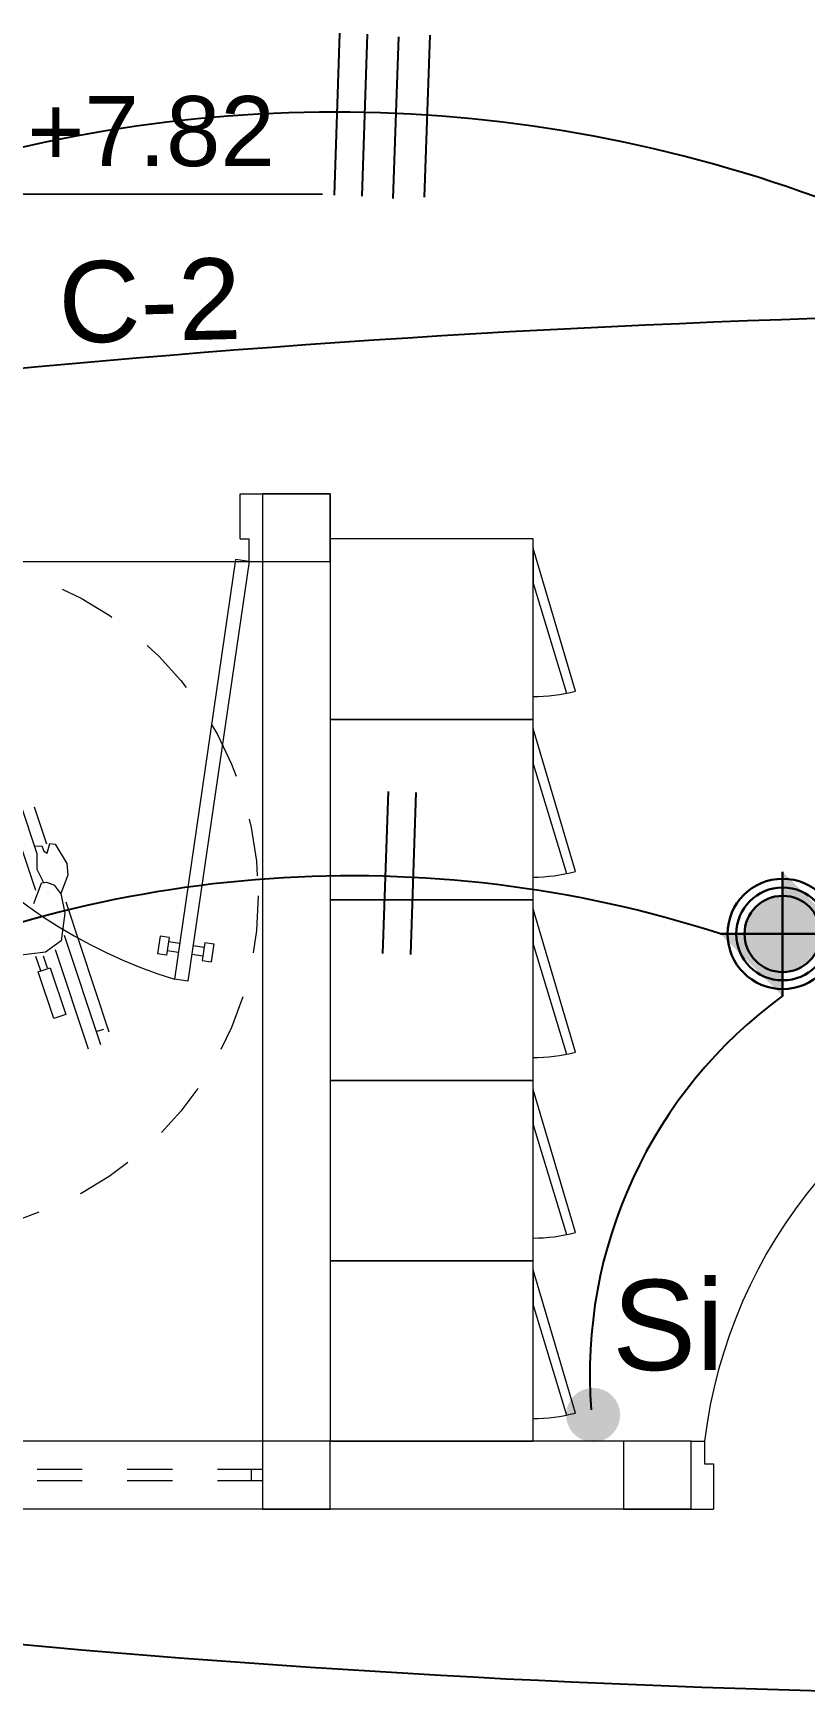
# Model space of a CAD drawing. Header units: metres. Extents: x -17 to 101, y 0 to 79.
# Drawn here: x 22.56 to 24.271, y 22.422 to 26.105 of the extents above; entities that cross this region are included whole.
import ezdxf

# ---------------------------------------------------------------- set-up
doc = ezdxf.new("R2010")
doc.units = ezdxf.units.M
for name, pattern in [('CONTINUA', [0]), ('DASHED2', [0.375, 0.25, -0.125]), ('HIDDEN', [9.525, 6.35, -3.175]), ('HIDDEN2', [0.1875, 0.125, -0.0625])]:
    doc.linetypes.add(name, pattern=pattern)
for name, color, linetype, lineweight in [('ALUMBRADO', 1, 'Continuous', 30), ('Cotas varias El', 253, 'Continuous', 13), ('TOMACORRIENTE', 5, 'HIDDEN2', 30)]:
    doc.layers.add(name, color=color, linetype=linetype, lineweight=lineweight)
doc.styles.add('JOS', font='arial.ttf', dxfattribs={"height": 1})
doc.styles.get("Standard").update_dxf_attribs({"font": 'arial.ttf'})

# ---------------------------------------------------------------- blocks, each defined once
blk = doc.blocks.new('LED PASILLO')
at = {"layer": 'ALUMBRADO'}
h = blk.add_hatch(color=202, dxfattribs=at)
h.dxf.hatch_style = 1
edge = h.paths.add_edge_path()
edge.add_line((0, 0.1376), (0, -0.1376))
edge.add_line((-0.1376, 0), (0.1376, 0))
edge = h.paths.add_edge_path()
edge.add_line((0, 0), (0, 0.0845))
edge.add_arc((0, 0), 0.0845, 90, 180)
edge.add_line((-0.0845, 0), (0, 0))
edge = h.paths.add_edge_path()
edge.add_line((0.0845, 0), (0, 0))
edge.add_line((0, 0), (0, -0.0845))
edge.add_arc((0, 0), 0.0845, 270, 360)
at = {"layer": 'ALUMBRADO', "color": 202}
for points in [[(0, 0.1376), (0, -0.1376)], [(-0.1376, 0), (0.1376, 0)]]:
    blk.add_lwpolyline(points, dxfattribs=at)
for radius in [0.1222, 0.1028, 0.0845]:
    blk.add_circle((0, 0), radius, dxfattribs=at)

msp = doc.modelspace()

# ---------------------------------------------------------------- hatches: boundary and pattern name
at = {"layer": 'ALUMBRADO', "lineweight": 25}
h = msp.add_hatch(color=102, dxfattribs=at)
h.dxf.hatch_style = 1
h.paths.add_polyline_path([(23.7416, 23.0424, -1), (23.8616, 23.0424, -1)])

# ---------------------------------------------------------------- linework, layer by layer
at = {"layer": 'ALUMBRADO', "color": 114, "lineweight": 25}
for points in [[(23.2278, 25.7459), (23.2402, 26.1046)], [(23.2892, 25.7436), (23.3016, 26.1023)], [(23.3583, 25.738), (23.3707, 26.0967)], [(23.4277, 25.7416), (23.4401, 26.1003)], [(23.3356, 24.0653), (23.348, 24.424)], [(23.397, 24.063), (23.4094, 24.4217)]]:
    msp.add_lwpolyline(points, dxfattribs=at)
at = {"layer": 'ALUMBRADO', "lineweight": 25}
for centre, radius, start, end in [((23.2286, 22.8017), 3.1278, 70.0125, 109.9875), ((25.1949, -2.9639, 19896.2784), 28.4502, 77.24148, 96.67714), ((23.2674, 21.5793), 2.6578, 72.102, 115.8134), ((24.8294, 23.1329), 1.0351, 125.9437, 184.3902)]:
    msp.add_arc(centre, radius, start, end, dxfattribs=at)
at = {"layer": 'ALUMBRADO', "linetype": 'CONTINUA', "lineweight": 25}
msp.add_arc((25.0037, 49.8028), 27.3805, 259.32874, 278.77381, dxfattribs=at)
at = {"layer": 'Cotas varias El'}
for p, q in [((23.0186, 24.9839), (23.0186, 25.0839)), ((23.0186, 25.0839), (23.0686, 25.0839)), ((23.0186, 24.9839), (23.0386, 24.9839)), ((23.0386, 24.9339), (23.0386, 24.9839)), ((23.0089, 24.9383), (22.8733, 24.0081)), ((23.0386, 24.9339), (22.903, 24.0038)), ((23.0386, 24.9339), (23.0089, 24.9383)), ((23.0386, 24.9339), (23.0686, 24.9339)), ((22.8418, 24.1036), (22.836, 24.0641)), ((22.8616, 24.1008), (22.8418, 24.1036)), ((22.8616, 24.1008), (22.8558, 24.0612)), ((22.8849, 24.0872), (22.8601, 24.0909)), ((22.9145, 24.0829), (22.9393, 24.0793)), ((22.9407, 24.0892), (22.935, 24.0496)), ((22.9407, 24.0892), (22.9605, 24.0863)), ((22.9605, 24.0863), (22.9547, 24.0467)), ((22.8558, 24.0612), (22.836, 24.0641)), ((22.882, 24.0675), (22.8572, 24.0711)), ((22.9364, 24.0595), (22.9117, 24.0631)), ((22.935, 24.0496), (22.9547, 24.0467)), ((22.903, 24.0038), (22.8733, 24.0081)), ((22.903, 24.0038), (22.8733, 24.0081)), ((22.903, 24.0038), (22.8733, 24.0081)), ((24.0186, 22.9839), (24.0486, 22.9839)), ((24.0486, 22.9839), (24.0486, 22.9339)), ((24.0486, 22.9339), (24.0686, 22.9339)), ((24.0686, 22.9339), (24.0686, 22.8339)), ((24.0186, 22.8339), (24.0686, 22.8339)), ((24.0486, 22.8339), (24.0686, 22.8339))]:
    msp.add_line(p, q, dxfattribs=at)
at = {"layer": 'Cotas varias El', "ltscale": 0.05}
for p, q in [((23.0686, 25.0839), (23.0686, 22.8339)), ((23.0686, 25.0839), (23.2186, 25.0839)), ((23.2186, 25.0839), (23.2186, 22.9839))]:
    msp.add_line(p, q, dxfattribs=at)
at = {"layer": 'Cotas varias El', "linetype": 'HIDDEN', "ltscale": 1.5}
for p, q in [((22.5044, 24.3882), (22.5651, 24.2053)), ((22.5691, 24.2859), (22.5321, 24.3974)), ((22.5621, 24.39), (22.5893, 24.308)), ((22.5638, 24.3026), (22.5795, 24.3038)), ((22.5795, 24.3038), (22.5833, 24.2915)), ((22.591, 24.2872), (22.5972, 24.3085)), ((22.5972, 24.3085), (22.609, 24.307)), ((22.609, 24.307), (22.6348, 24.2642)), ((22.5688, 24.2511), (22.5691, 24.2871)), ((22.5833, 24.2915), (22.591, 24.2872)), ((22.5834, 24.2219), (22.5688, 24.2511)), ((22.6366, 24.2386), (22.621, 24.1979)), ((22.6348, 24.2642), (22.6366, 24.2386)), ((22.5612, 24.1755), (22.5785, 24.2209)), ((22.5905, 24.2225), (22.5785, 24.2209)), ((22.6079, 24.2155), (22.5905, 24.2225)), ((22.621, 24.1979), (22.6079, 24.2155)), ((22.621, 24.1979), (22.6303, 24.1547)), ((22.6321, 24.1792), (22.7275, 23.8918)), ((22.6303, 24.1547), (22.6224, 24.0933)), ((22.6224, 24.0933), (22.5876, 24.0683)), ((22.7097, 23.8627), (22.6292, 24.1048)), ((22.5876, 24.0683), (22.5148, 24.0588)), ((22.5768, 24.0265), (22.5662, 24.0584)), ((22.5921, 24.0323), (22.5831, 24.0594)), ((22.6087, 24.074), (22.6819, 23.8535)), ((22.5713, 24.0247), (22.5979, 24.0335)), ((22.6057, 23.9211), (22.5713, 24.0247)), ((22.5979, 24.0335), (22.6323, 23.9299)), ((22.6323, 23.9299), (22.6057, 23.9211)), ((22.7159, 23.8969), (22.7008, 23.8919))]:
    msp.add_line(p, q, dxfattribs=at)
at = {"layer": 'Cotas varias El', "linetype": 'Continuous'}
for p, q in [((23.0686, 22.9839), (21.3686, 22.9839)), ((23.0686, 22.8339), (21.3686, 22.8339))]:
    msp.add_line(p, q, dxfattribs=at)
at = {"layer": 'Cotas varias El', "linetype": 'DASHED2', "ltscale": 0.3}
for p, q in [((21.3686, 22.922), (23.0686, 22.922)), ((21.3686, 22.897), (23.0686, 22.897))]:
    msp.add_line(p, q, dxfattribs=at)
at = {"layer": 'Cotas varias El', "linetype": 'DASHED2'}
msp.add_line((23.0436, 22.922), (23.0436, 22.897), dxfattribs=at)
at = {"layer": 'Cotas varias El', "ltscale": 1.3}
msp.add_lwpolyline([(21.5708, 25.7476), (23.2017, 25.7476), (21.7949, 25.7476), (21.7949, 25.9717), (21.7949, 25.5235)], dxfattribs=at)
at = {"layer": 'Cotas varias El'}
for points in [[(23.2186, 25.0839), (23.0686, 25.0839), (23.0686, 24.9339), (23.2186, 24.9339)], [(20.9436, 24.9339), (23.0686, 24.9339), (23.0686, 22.9839), (21.3686, 22.9839), (21.3686, 23.1839), (20.9436, 23.184)], [(23.0686, 22.9839), (23.0686, 22.8339), (23.2186, 22.8339), (23.2186, 22.9839)], [(23.8686, 22.9839), (23.8686, 22.8339), (24.0186, 22.8339), (24.0186, 22.9839)]]:
    msp.add_lwpolyline(points, close=True, dxfattribs=at)
for points in [[(23.2186, 24.5839), (23.6686, 24.5839), (23.6686, 24.9839), (23.2186, 24.9839)], [(23.2186, 24.1839), (23.6686, 24.1839), (23.6686, 24.5839), (23.2186, 24.5839)], [(23.2186, 23.7839), (23.6686, 23.7839), (23.6686, 24.1839), (23.2186, 24.1839)], [(23.2186, 23.3839), (23.6686, 23.3839), (23.6686, 23.7839), (23.2186, 23.7839)], [(23.2186, 22.9839), (23.6686, 22.9839), (23.6686, 23.3839), (23.2186, 23.3839)]]:
    msp.add_lwpolyline(points, dxfattribs=at)
for points in [[(23.668, 24.6344, 0.065543), (23.7621, 24.6466), (23.6686, 24.9637), (23.6684, 24.8857), (23.7424, 24.642)], [(23.668, 24.2344, 0.065543), (23.7621, 24.2466), (23.6686, 24.5637), (23.6684, 24.4857), (23.7424, 24.242)], [(23.668, 23.8344, 0.065543), (23.7621, 23.8466), (23.6686, 24.1637), (23.6684, 24.0857), (23.7424, 23.842)], [(23.668, 23.4344, 0.065543), (23.7621, 23.4466), (23.6686, 23.7637), (23.6684, 23.6857), (23.7424, 23.442)], [(23.668, 23.0344, 0.065543), (23.7621, 23.0466), (23.6686, 23.3637), (23.6684, 23.2857), (23.7424, 23.042)]]:
    msp.add_lwpolyline(points, format="xyb", dxfattribs=at)
at = {"layer": 'Cotas varias El', "ltscale": 0.05}
for points in [[(24.0186, 22.9839), (23.2186, 22.9839)], [(24.0186, 22.8339), (24.0186, 22.9839)], [(24.0186, 22.8339), (23.0686, 22.8339)]]:
    msp.add_lwpolyline(points, dxfattribs=at)
at = {"layer": 'Cotas varias El', "linetype": 'HIDDEN', "ltscale": 0.02}
msp.add_circle((22.3089, 24.1929), 0.75, dxfattribs=at)
at = {"layer": 'Cotas varias El', "linetype": 'ByBlock'}
for centre, start, end in [((23.1982, 25.067), 186.8989, 252.9435), ((25.1482, 22.8509), 107.0565, 173.1011)]:
    msp.add_arc(centre, 1.1076, start, end, dxfattribs=at)

# ---------------------------------------------------------------- block references
at = {"layer": 'TOMACORRIENTE', "lineweight": 25}
msp.add_blockref('LED PASILLO', (24.2218, 24.1084), dxfattribs=at)

# ---------------------------------------------------------------- texts
at = {"layer": 'ALUMBRADO', "lineweight": 25}
msp.add_text('C-2', height=0.18, rotation=1.373, dxfattribs=at).set_placement((22.6181, 25.4177, 19896.2784))
at = {"layer": 'ALUMBRADO', "color": 102, "lineweight": 25}
msp.add_text('Si', height=0.2, dxfattribs=at).set_placement((23.8436, 23.1419))
at = {"layer": 'Cotas varias El', "style": 'JOS'}
msp.add_text('NPT: +7.82', height=0.15526, rotation=0, dxfattribs=at).set_placement((21.9928, 25.8101))

doc.saveas('drawing.dxf')
